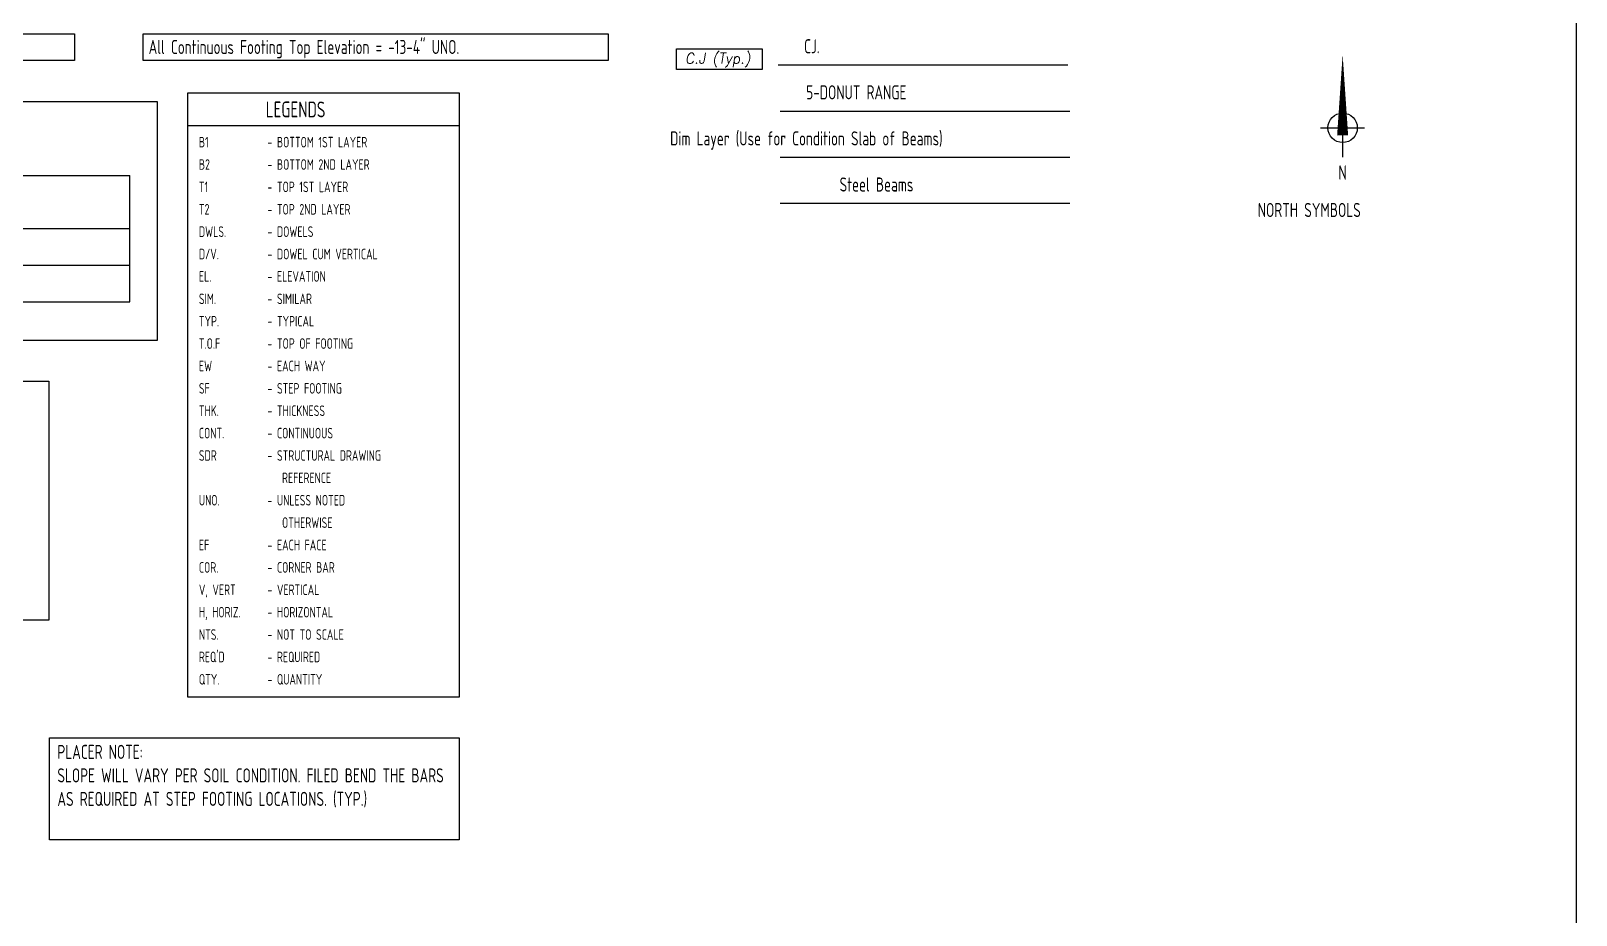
# Model space of a CAD drawing. Header units: inches. Extents: x -3675 to 25720, y -2273 to 5046.
# Drawn here: x -2342 to -1026, y -1520 to -767 of the extents above; entities that cross this region are included whole.
import ezdxf
from ezdxf.enums import TextEntityAlignment as Align

# ---------------------------------------------------------------- set-up
doc = ezdxf.new("R2010")
doc.units = ezdxf.units.IN
doc.header["$LTSCALE"] = 0.025
doc.header["$MEASUREMENT"] = 0
doc.layers.get('0').update_dxf_attribs({"linetype": 'CONTINUOUS'})
for name, color, linetype in [('0-35', 3, 'CONTINUOUS'), ('0-35TEXT', 3, 'CONTINUOUS'), ('0-50', 10, 'CONTINUOUS'), ('5', 4, 'CONTINUOUS'), ('BARLIST', 7, 'CONTINUOUS'), ('C.J', 5, 'CONTINUOUS'), ('Hgblock', 7, 'CONTINUOUS'), ('Steel Beams', 252, 'CONTINUOUS')]:
    doc.layers.add(name, color=color, linetype=linetype)
doc.layers.add('Dim', color=30, linetype='CONTINUOUS', plot=False)
doc.styles.add('AR', font='ARCHQUIK.shx', dxfattribs={"width": 0.8})
doc.styles.add('ROMANT', font='romant')

# ---------------------------------------------------------------- blocks, each defined once
blk = doc.blocks.new('*U34')
at = {"layer": 'Hgblock', "color": 3}
for p, q in [((-0.375, 0), (0.375, 0)), ((0, 0), (0, -0.5))]:
    blk.add_line(p, q, dxfattribs=at)
blk.add_lwpolyline([(0, 1.25, 0, 0.187, 0), (0, -0.125, 0.187, 0.187, 0)], format="xyseb", dxfattribs=at)
blk.add_circle((0, 0), 0.25, dxfattribs=at)
at = {"layer": 'Hgblock', "color": 3, "style": 'AR', "width": 0.8}
blk.add_text('N', height=0.244, dxfattribs=at).set_placement((0, -0.761), align=Align.MIDDLE)

msp = doc.modelspace()

# ---------------------------------------------------------------- linework, layer by layer
msp.add_line((-3041.52663, -890.20588), (-2257.96454, -890.20588))
for points in [[(-3062.64787, -827.18739), (-2234.54431, -827.18739), (-2234.54431, -1030.74255), (-3062.64787, -1030.74255)], [(-3062.64787, -1065.36933), (-2326.99894, -1065.36933), (-2326.99894, -1268.92449), (-3062.64787, -1268.92449)]]:
    msp.add_lwpolyline(points, close=True)
for points in [[(-3041.52663, -890.20588), (-3041.52663, -997.90741), (-2257.96454, -997.90741), (-2257.96454, -890.20588)], [(-2257.96454, -935.82012), (-3041.52663, -935.82012)], [(-2257.96454, -966.86376), (-3041.52663, -966.86376)]]:
    msp.add_lwpolyline(points)
at = {"layer": '0-35', "color": 1}
msp.add_lwpolyline([(-2208.60978, -819.91005), (-1977.44927, -819.91005), (-1977.44927, -1334.4531), (-2208.60978, -1334.4531)], close=True, dxfattribs=at)
at = {"layer": '0-35TEXT', "color": 7}
msp.add_line((-2208.60978, -847.70415), (-1977.44927, -847.70415), dxfattribs=at)
at = {"layer": '0-35TEXT'}
msp.add_lwpolyline([(-3121.78841, 283.49724), (-1026.37308, 283.49724), (-1026.37308, -2272.82815), (-3121.78841, -2272.82815)], close=True, dxfattribs=at)
at = {"layer": '0-50'}
for points in [[(-2564.46201, -769.74648), (-2305.02134, -769.74648), (-2305.02134, -792.44106), (-2564.46201, -792.44106)], [(-2246.56695, -769.74648), (-1850.69, -769.74648), (-1850.69, -792.44106), (-2246.56695, -792.44106)], [(-1792.46547, -782.52959), (-1719.36754, -782.52959), (-1719.36754, -800.10716), (-1792.46547, -800.10716)], [(-2326.46598, -1455.86325), (-2326.46598, -1369.0409), (-1977.44927, -1369.0409), (-1977.44927, -1455.86325)]]:
    msp.add_lwpolyline(points, close=True, dxfattribs=at)
at = {"layer": '5'}
msp.add_lwpolyline([(-1704.05832, -835.41262), (-1457.44724, -835.41262)], dxfattribs=at)
at = {"layer": 'C.J'}
msp.add_lwpolyline([(-1705.83202, -796.17909), (-1459.22094, -796.17909)], dxfattribs=at)
at = {"layer": 'Dim'}
msp.add_lwpolyline([(-1704.05832, -874.64616), (-1457.44724, -874.64616)], dxfattribs=at)
at = {"layer": 'Steel Beams'}
msp.add_lwpolyline([(-1704.05832, -913.8797), (-1457.44724, -913.8797)], dxfattribs=at)

# ---------------------------------------------------------------- block references
at = {"layer": 'BARLIST', "xscale": 50, "yscale": 50, "zscale": 50}
msp.add_blockref('*U34', (-1225.17997, -849.68175), dxfattribs=at)

# ---------------------------------------------------------------- texts
at = {"color": 7, "linetype": 'Continuous', "style": 'ROMANT', "oblique": 9, "width": 0.95}
msp.add_text('C.J (Typ.)', height=9, dxfattribs=at).set_placement((-1757.17163, -794.9481), align=Align.CENTER)
at = {"layer": '0-35TEXT', "style": 'AR', "width": 0.8}
for s, height, p in [('All Continuous Footing Top Elevation = -13-4" UNO.', 12, (-2241.94937, -786.84384)), ('B1', 9, (-2199.14629, -866.36793)), ('- BOTTOM 1ST LAYER', 9, (-2140.75299, -866.36793)), ('B2', 9, (-2199.14629, -885.42505)), ('- BOTTOM 2ND LAYER', 9, (-2140.75299, -885.42505)), ('T1', 9, (-2199.14629, -904.48217)), ('- TOP 1ST LAYER', 9, (-2140.75299, -904.48217)), ('T2', 9, (-2199.14629, -923.5393)), ('- TOP 2ND LAYER', 9, (-2140.75299, -923.5393)), ('NORTH SYMBOLS', 12, (-1297.43829, -925.65415)), ('DWLS.', 9, (-2199.14629, -942.59642)), ('- DOWELS', 9, (-2140.75299, -942.59642)), ('D/V.', 9, (-2199.14629, -961.65354)), ('- DOWEL CUM VERTICAL', 9, (-2140.75299, -961.65354)), ('EL.', 9, (-2199.14629, -980.71066)), ('- ELEVATION', 9, (-2140.75299, -980.71066)), ('SIM.', 9, (-2199.14629, -999.76778)), ('- SIMILAR', 9, (-2140.75299, -999.76778)), ('TYP.', 9, (-2199.14629, -1018.8249)), ('- TYPICAL', 9, (-2140.75299, -1018.8249)), ('T.O.F', 9, (-2199.14629, -1037.88202)), ('- TOP OF FOOTING', 9, (-2140.75299, -1037.88202)), ('EW', 9, (-2199.14629, -1056.93914)), ('- EACH WAY', 9, (-2140.75299, -1056.93914)), ('SF', 9, (-2199.14629, -1075.99626)), ('- STEP FOOTING', 9, (-2140.75299, -1075.99626)), ('THK.', 9, (-2199.14629, -1095.05338)), ('- THICKNESS', 9, (-2140.75299, -1095.05338)), ('CONT.', 9, (-2199.14629, -1114.1105)), ('- CONTINUOUS', 9, (-2140.75299, -1114.1105)), ('SDR', 9, (-2199.14629, -1133.16762)), ('- STRUCTURAL DRAWING', 9, (-2140.75299, -1133.16762)), ('REFERENCE', 9, (-2128.34145, -1152.22474)), ('UNO.', 9, (-2199.14629, -1171.28186)), ('- UNLESS NOTED', 9, (-2140.75299, -1171.28186)), ('OTHERWISE', 9, (-2128.34145, -1190.33898)), ('EF', 9, (-2199.14629, -1209.3961)), ('- EACH FACE', 9, (-2140.75299, -1209.3961)), ('COR.', 9, (-2199.14629, -1228.45322)), ('- CORNER BAR', 9, (-2140.75299, -1228.45322)), ('V, VERT', 9, (-2199.14629, -1247.51035)), ('- VERTICAL', 9, (-2140.75299, -1247.51035)), ('H, HORIZ.', 9, (-2199.14629, -1266.56747)), ('- HORIZONTAL', 9, (-2140.75299, -1266.56747)), ('NTS.', 9, (-2199.14629, -1285.62459)), ('- NOT TO SCALE', 9, (-2140.75299, -1285.62459)), ("REQ'D", 9, (-2199.14629, -1304.68171)), ('- REQUIRED', 9, (-2140.75299, -1304.68171)), ('QTY.', 9, (-2199.14629, -1323.73883)), ('- QUANTITY', 9, (-2140.75299, -1323.73883))]:
    msp.add_text(s, height=height, dxfattribs=at).set_placement(p)
at = {"layer": '0-35TEXT', "color": 7, "style": 'AR', "width": 0.8}
msp.add_text('LEGENDS', height=13.499662, dxfattribs=at).set_placement((-2116.7907, -840.7748), align=Align.CENTER)
at = {"layer": '0-35TEXT', "insert": (-2319.63632, -1375.0409), "char_height": 12, "width": 340.3044592, "attachment_point": 1, "style": 'AR'}
msp.add_mtext('PLACER NOTE: {\\L\\P}SLOPE WILL VARY PER SOIL CONDITION. FILED BEND THE BARS AS REQUIRED AT STEP FOOTING LOCATIONS. (TYP.)', dxfattribs=at)
at = {"layer": '5', "style": 'AR', "width": 0.8}
msp.add_text('5-DONUT RANGE', height=12, dxfattribs=at).set_placement((-1681.98163, -825.46182, -4.4))
at = {"layer": 'C.J', "style": 'AR', "width": 0.8}
msp.add_text('CJ.', height=12, dxfattribs=at).set_placement((-1683.75533, -786.22828, -4.4))
at = {"layer": 'Dim', "style": 'AR', "width": 0.8}
msp.add_text('Dim Layer (Use for Condition Slab of Beams)', height=12, dxfattribs=at).set_placement((-1797.85506, -864.69536, -4.4))
at = {"layer": 'Steel Beams', "style": 'AR', "width": 0.8}
msp.add_text('Steel Beams', height=12, dxfattribs=at).set_placement((-1653.536, -903.92889, -4.4))

doc.saveas('drawing.dxf')
